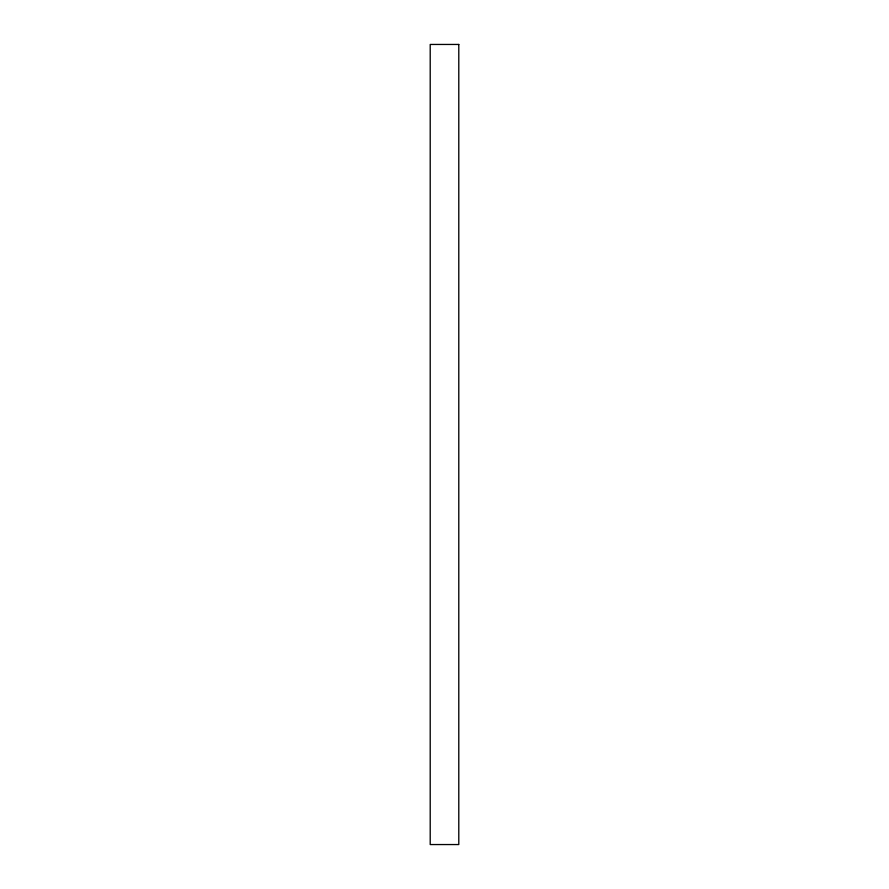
<?xml version="1.0" encoding="UTF-8"?>
<svg xmlns="http://www.w3.org/2000/svg" width="889" height="889" viewBox="0 0 889 889"><rect width="100%" height="100%" fill="white"/><g stroke="black" fill="none" stroke-linecap="round" stroke-linejoin="round"><path stroke-width="1.33" d="M458.791 44.45L430.209 44.45L430.209 844.55L458.791 844.55L458.791 44.45"/></g></svg>
